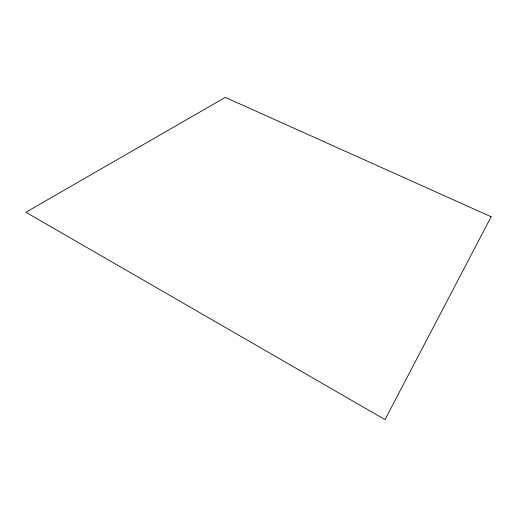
<?xml version="1.0" encoding="UTF-8"?>
<svg xmlns="http://www.w3.org/2000/svg" width="517" height="517" viewBox="0 0 517 517"><rect width="100%" height="100%" fill="white"/><g stroke="black" fill="none" stroke-linecap="round" stroke-linejoin="round"><path stroke-width="0.78" d="M491.15 216.752L385.01 419.623L25.85 212.261L225.289 97.377L491.15 216.752"/></g></svg>
